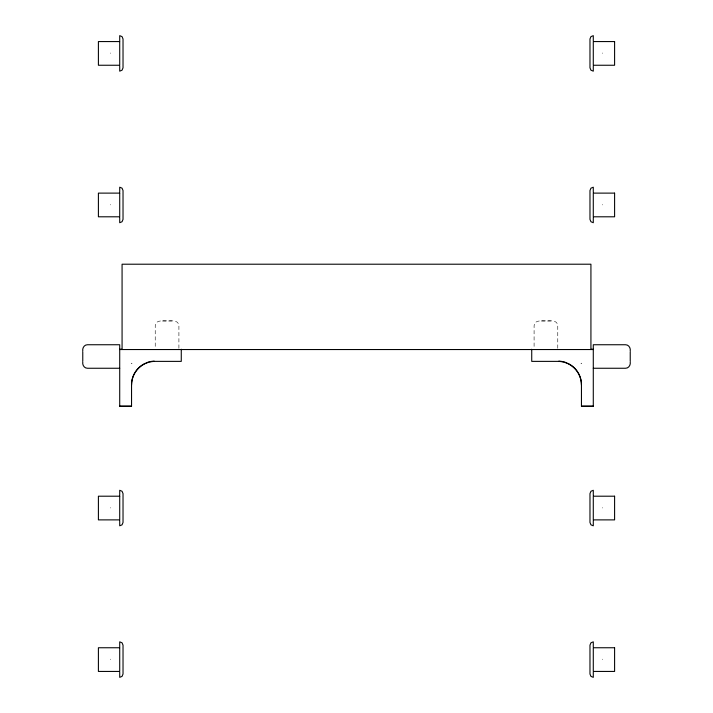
<?xml version="1.0" encoding="UTF-8"?>
<svg xmlns="http://www.w3.org/2000/svg" width="713" height="713" viewBox="0 0 713 713"><rect width="100%" height="100%" fill="white"/><g stroke="black" fill="none" stroke-linecap="round" stroke-linejoin="round"><path stroke-width="0.53" stroke-dasharray="3.56 2.67" d="M178.91 348.318L178.91 325.716C178.544 319.647 171.209 321.002 167.083 320.912C162.947 321.01 155.594 319.629 155.229 325.716L155.229 348.318M557.771 348.318L557.771 325.716C557.406 319.629 550.053 321.01 545.917 320.912C541.791 321.002 534.456 319.647 534.09 325.716L534.09 348.318M162.332 320.984L171.806 320.984M541.194 320.984L550.668 320.984M131.548 363.363L132.021 363.363M580.979 363.363L581.452 363.363M602.289 52.931L602.289 53.413M602.289 204.479L602.289 204.952M602.289 507.576L602.289 508.048M602.289 659.115L602.289 659.587M581.211 363.131L581.211 363.603M131.789 363.131L131.789 363.603M110.711 52.931L110.711 53.413M110.711 204.479L110.711 204.952M110.711 507.576L110.711 508.048M110.711 659.115L110.711 659.587"/><path stroke-width="1.07" d="M119.713 349.254L121.905 349.254M591.095 349.254L593.287 349.254M119.713 349.539L593.287 349.539M119.713 368.256L87.503 368.256C84.303 368.309 82.236 365.011 82.77 362.044M593.287 368.256L625.497 368.256C628.697 368.309 630.764 365.011 630.23 362.044M119.713 406.08L131.548 406.08M581.452 406.08L593.287 406.08M630.23 350.956C630.764 347.989 628.697 344.691 625.497 344.744L593.287 344.744L593.287 406.365L581.452 406.365L581.452 384.77A23.681 23.681 0 0 0 578.279 372.935M630.23 351.767L630.23 361.233M593.287 40.855L593.287 35.65L590.943 36.63L589.972 38.992L589.972 67.824L590.943 70.186L593.287 71.166L593.287 65.97M593.287 192.394L593.287 187.198L590.943 188.179L589.972 190.54L589.972 219.372L590.943 221.734L593.287 222.714L593.287 217.51M593.287 495.49L593.287 490.286L590.943 491.266L589.972 493.628L589.972 522.46L590.943 524.821L593.287 525.802L593.287 520.606M593.287 647.03L593.287 641.834L590.943 642.814L589.972 645.176L589.972 674.008L590.943 676.37L593.287 677.35L593.287 672.145M590.925 349.45L590.925 264.211L122.075 264.211L122.075 349.45M531.729 349.254L531.729 361.375L557.771 361.375A23.681 23.681 0 0 1 581.452 385.056M181.271 349.254L181.271 361.375L155.229 361.375A23.681 23.681 0 0 0 131.548 385.056M119.713 40.855L119.713 35.65L122.057 36.63L123.028 38.992L123.028 67.824L122.057 70.186L119.713 71.166L119.713 65.97M119.713 192.394L119.713 187.198L122.057 188.179L123.028 190.54L123.028 219.372L122.057 221.734L119.713 222.714L119.713 217.51M119.713 495.49L119.713 490.286L122.057 491.266L123.028 493.628L123.028 522.46L122.057 524.821L119.713 525.802L119.713 520.606M119.713 647.03L119.713 641.834L122.057 642.814L123.028 645.176L123.028 674.008L122.057 676.37L119.713 677.35L119.713 672.145M82.77 350.956C82.245 347.989 84.303 344.691 87.503 344.744L119.713 344.744L119.713 406.365L131.548 406.365L131.548 384.77A23.681 23.681 0 0 1 134.721 372.935M82.77 351.767L82.77 361.233M135.256 372.052A23.681 23.681 0 0 1 145.22 363.318M146.165 362.899A23.681 23.681 0 0 1 149.097 361.901M150.104 361.66A23.681 23.681 0 0 1 154.195 361.117M558.805 361.117A23.681 23.681 0 0 1 562.896 361.66M563.903 361.901A23.681 23.681 0 0 1 566.835 362.899M567.78 363.318A23.681 23.681 0 0 1 577.744 372.052M119.713 41.568L98.403 41.568L98.403 65.248L119.713 65.248L119.713 41.568M614.597 41.568L593.287 41.568L593.287 65.248L614.597 65.248L614.597 41.568M119.713 193.116L98.403 193.116L98.403 216.797L119.713 216.797L119.713 193.116M614.597 193.116L593.287 193.116L593.287 216.797L614.597 216.797L614.597 193.116M119.713 496.203L98.403 496.203L98.403 519.884L119.713 519.884L119.713 496.203M614.597 496.203L593.287 496.203L593.287 519.884L614.597 519.884L614.597 496.203M119.713 647.752L98.403 647.752L98.403 671.432L119.713 671.432L119.713 647.752M614.597 647.752L593.287 647.752L593.287 671.432L614.597 671.432L614.597 647.752"/></g></svg>
